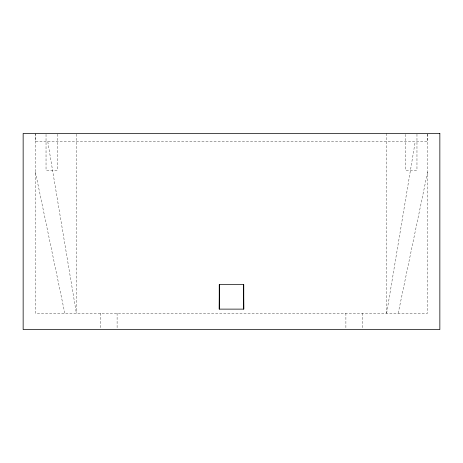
<?xml version="1.0" encoding="UTF-8"?>
<svg xmlns="http://www.w3.org/2000/svg" width="463" height="463" viewBox="0 0 463 463"><rect width="100%" height="100%" fill="white"/><g stroke="black" fill="none" stroke-linecap="round" stroke-linejoin="round"><path stroke-width="0.35" stroke-dasharray="2.31 1.74" d="M386.646 313.208L415.224 141.626M398.215 313.208L427.592 172.097M35.408 172.097L64.785 313.208M47.776 141.626L76.354 313.208M427.592 134.143L427.592 313.208L35.408 313.208L35.408 133.454M427.476 134.131L427.476 141.626L35.524 141.626L35.524 134.131M416.966 134.172L416.966 170.222L405.536 170.222L405.536 134.172M386.744 133.454L386.744 313.208M362.222 313.208L362.222 328.834M345.896 313.208L345.896 328.834M117.104 313.208L117.104 328.834M100.778 313.208L100.778 328.834M76.256 134.177L76.256 313.208M57.464 134.172L57.464 170.222L46.034 170.222L46.034 134.172"/><path stroke-width="0.69" d="M219.242 309.122L219.242 284.606L243.758 284.606L243.758 309.122L219.242 309.122L219.45 284.606M243.55 284.606L243.758 309.122M439.85 133.454L23.15 133.454L23.15 329.546L439.85 329.546L439.85 133.454"/></g></svg>
